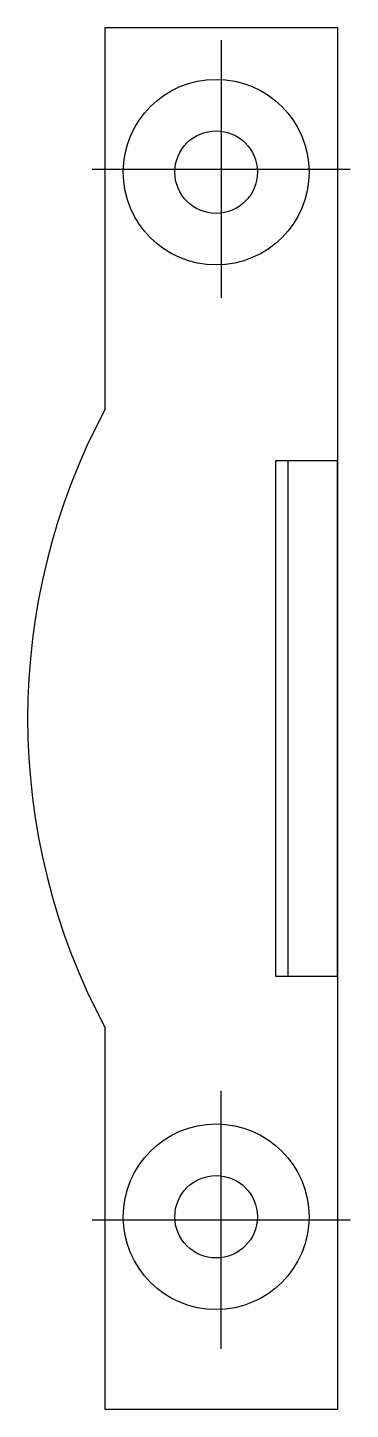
# Model space of a CAD drawing. Header units: millimetres. Extents: x -600 to 25, y -1340 to 1339.
import ezdxf

# ---------------------------------------------------------------- set-up
doc = ezdxf.new("R2010")
doc.units = ezdxf.units.MM
doc.layers.add('Furniture_家具', color=253, linetype='Continuous')

msp = doc.modelspace()

# ---------------------------------------------------------------- linework, layer by layer
at = {"layer": 'Furniture_家具'}
for p, q in [((-450.2, 1339.5), (-0.2, 1339.5)), ((-450.2, 599.5), (-450.2, 1339.5)), ((-225.1, 1315.2), (-225.1, 815.2)), ((-0.2, 1339.5), (-0.2, -1340.4)), ((-475.1, 1065.2), (24.9, 1065.2)), ((-95.2, -500.5), (-95.2, 499.5)), ((-450.2, -1340.4), (-450.2, -600.5)), ((-225.1, -1222.8), (-225.1, -722.8)), ((-475.1, -972.8), (24.9, -972.8)), ((-0.2, -1340.4), (-450.2, -1340.4))]:
    msp.add_line(p, q, dxfattribs=at)
msp.add_lwpolyline([(-120.2, 499.5), (-120.2, -500.5), (-0.2, -500.5), (-0.2, 499.5)], close=True, dxfattribs=at)
for centre, radius in [((-235.1, 1059.2), 180), ((-235.1, 1059.2), 80), ((-235.1, -966.8), 180), ((-235.1, -966.8), 80)]:
    msp.add_circle(centre, radius, dxfattribs=at)
msp.add_arc((674.8, -0.5), 1275, 151.9275, 208.0725, dxfattribs=at)

doc.saveas('drawing.dxf')
